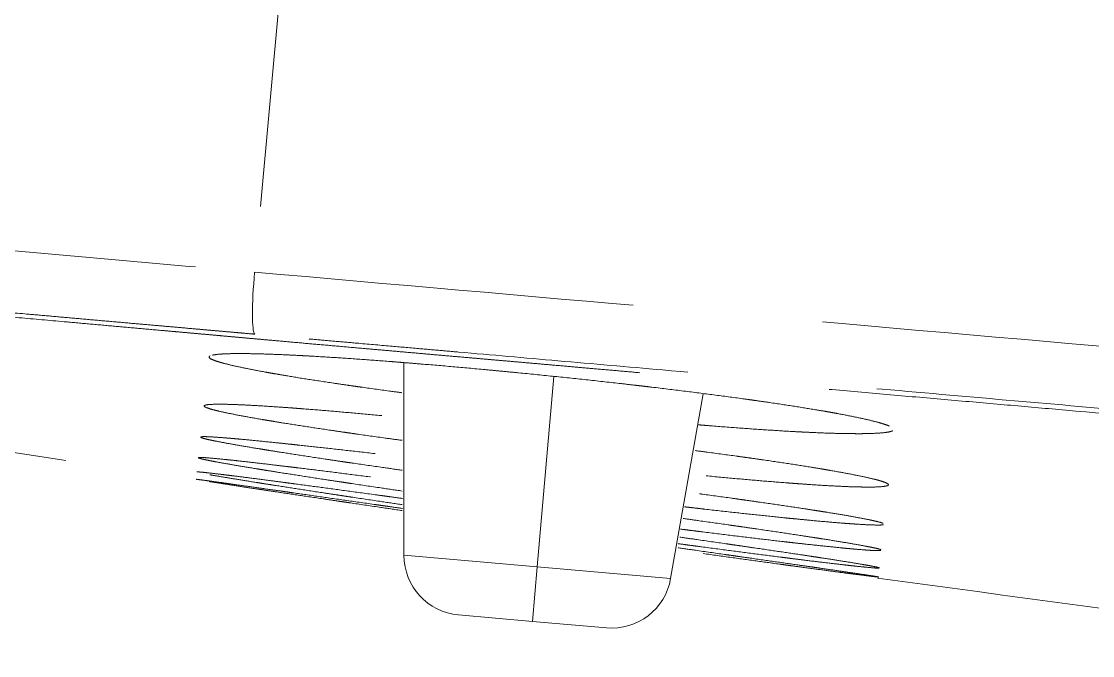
# Model space of a CAD drawing. Header units: millimetres. Extents: x 11618 to 13994, y -5897 to -2537.
# Drawn here: x 13058.48 to 13076.38, y -3840.25 to -3829.65 of the extents above; entities that cross this region are included whole.
import ezdxf

# ---------------------------------------------------------------- set-up
doc = ezdxf.new("R2010")
doc.units = ezdxf.units.MM
doc.linetypes.add('HIDDEN', pattern=[9.525, 6.35, -3.175])
doc.linetypes.add('HIDDEN2', pattern=[4.7625, 3.175, -1.5875])
doc.layers.add('HIDDEN', color=252, linetype='HIDDEN2', lineweight=13)

msp = doc.modelspace()

# ---------------------------------------------------------------- linework, layer by layer
at = {"layer": 'HIDDEN', "linetype": 'HIDDEN', "lineweight": 18, "extrusion": (-1, -2.22045e-16, 0)}
for p, q in [((13063.056, -3826.416), (13062.381, -3833.837)), ((13064.877, -3835.351), (13064.877, -3838.57)), ((13067.105, -3838.765), (13067.383, -3835.579)), ((13069.332, -3838.96), (13069.877, -3835.87)), ((13067.105, -3838.765), (13064.877, -3838.57)), ((13067.025, -3839.674), (13067.105, -3838.765)), ((13067.105, -3838.765), (13069.332, -3838.96)), ((13067.025, -3839.674), (13065.79, -3839.566)), ((13067.025, -3839.674), (13068.26, -3839.783))]:
    msp.add_line(p, q, dxfattribs=at)
at = {"layer": 'HIDDEN', "linetype": 'HIDDEN', "lineweight": 18}
for centre, start, end in [((13065.877, -3838.57), 180, 265), ((13068.348, -3838.786), 265, 350)]:
    msp.add_arc(centre, 1, start, end, dxfattribs=at)
msp.add_ellipse((13062.476, -3833.88), major_axis=(-0.088, -0.996), ratio=0.097981, start_param=4.677582, end_param=6.219671, dxfattribs=at)
for points, knots in [([(13172.546, -3832.579), (13172.468, -3832.571), (13172.312, -3832.555), (13172.078, -3832.531), (13171.846, -3832.507), (13171.615, -3832.484), (13171.385, -3832.461), (13171.156, -3832.438), (13170.929, -3832.415), (13170.703, -3832.392), (13170.478, -3832.37), (13170.254, -3832.348), (13170.032, -3832.326), (13169.81, -3832.304), (13169.59, -3832.282), (13169.371, -3832.261), (13169.131, -3832.237), (13168.871, -3832.212), (13168.592, -3832.185), (13168.316, -3832.158), (13168.044, -3832.132), (13167.776, -3832.107), (13167.511, -3832.082), (13167.25, -3832.057), (13166.992, -3832.033), (13166.739, -3832.01), (13166.488, -3831.987), (13166.242, -3831.964), (13165.999, -3831.942), (13165.767, -3831.921), (13165.542, -3831.901), (13165.319, -3831.881), (13165.087, -3831.86), (13164.844, -3831.839), (13164.592, -3831.817), (13164.33, -3831.794), (13164.082, -3831.772), (13163.85, -3831.752), (13163.637, -3831.733), (13163.425, -3831.715), (13163.213, -3831.696), (13163.001, -3831.678), (13162.79, -3831.659), (13162.578, -3831.641), (13162.408, -3831.626), (13162.278, -3831.615), (13162.186, -3831.607), (13162.088, -3831.599), (13161.985, -3831.59), (13161.877, -3831.58), (13161.763, -3831.57), (13161.645, -3831.56), (13161.521, -3831.549), (13161.392, -3831.538), (13161.258, -3831.526), (13161.118, -3831.514), (13160.974, -3831.501), (13160.824, -3831.488), (13160.579, -3831.466), (13160.243, -3831.436), (13159.817, -3831.399), (13159.394, -3831.362), (13158.646, -3831.295), (13157.577, -3831.2), (13156.195, -3831.077), (13154.836, -3830.955), (13153.499, -3830.835), (13152.311, -3830.728), (13151.268, -3830.635), (13150.37, -3830.554), (13149.491, -3830.474), (13148.631, -3830.397), (13147.79, -3830.321), (13146.969, -3830.247), (13146.166, -3830.175), (13145.141, -3830.082), (13143.909, -3829.971), (13142.484, -3829.842), (13141.122, -3829.72), (13139.824, -3829.602), (13138.555, -3829.488), (13137.313, -3829.376), (13136.095, -3829.266), (13134.932, -3829.161), (13133.825, -3829.061), (13132.772, -3828.966), (13131.786, -3828.877), (13130.861, -3828.793), (13129.992, -3828.715), (13129.158, -3828.639), (13128.213, -3828.554), (13127.167, -3828.46), (13126.031, -3828.358), (13125.094, -3828.273), (13124.338, -3828.206), (13123.748, -3828.153), (13123.174, -3828.101), (13122.616, -3828.052), (13122.07, -3828.003), (13121.423, -3827.945), (13120.677, -3827.879), (13119.824, -3827.804), (13118.975, -3827.729), (13118.124, -3827.654), (13117.273, -3827.58), (13116.519, -3827.515), (13115.858, -3827.457), (13115.29, -3827.408), (13114.549, -3827.344), (13113.619, -3827.264), (13112.483, -3827.167), (13111.495, -3827.083), (13110.665, -3827.012), (13110.008, -3826.956), (13109.327, -3826.898), (13108.62, -3826.838), (13107.597, -3826.752), (13106.217, -3826.635), (13104.833, -3826.517), (13103.735, -3826.424), (13102.96, -3826.359), (13102.155, -3826.291), (13101.318, -3826.22), (13100.451, -3826.146), (13099.553, -3826.07), (13098.623, -3825.992), (13097.581, -3825.903), (13096.416, -3825.805), (13095.117, -3825.695), (13093.754, -3825.579), (13092.328, -3825.458), (13090.938, -3825.34), (13089.585, -3825.226), (13088.276, -3825.115), (13086.914, -3824.999), (13085.5, -3824.879), (13084.344, -3824.781), (13083.46, -3824.706), (13082.864, -3824.655), (13082.262, -3824.604), (13081.655, -3824.552), (13081.042, -3824.5), (13080.423, -3824.447), (13079.799, -3824.394), (13079.17, -3824.34), (13078.536, -3824.285), (13077.896, -3824.23), (13077.194, -3824.17), (13076.426, -3824.103), (13075.587, -3824.03), (13074.73, -3823.956), (13074.037, -3823.895), (13073.515, -3823.849), (13073.172, -3823.819), (13072.833, -3823.79), (13072.498, -3823.76), (13072.225, -3823.736), (13072.014, -3823.717), (13071.865, -3823.704), (13071.722, -3823.692), (13071.583, -3823.679), (13071.449, -3823.668), (13071.32, -3823.656), (13071.197, -3823.646), (13071.078, -3823.635), (13070.965, -3823.625), (13070.856, -3823.616), (13070.753, -3823.607), (13070.655, -3823.598), (13070.562, -3823.59), (13070.441, -3823.58), (13070.292, -3823.567), (13070.11, -3823.552), (13069.926, -3823.536), (13069.74, -3823.521), (13069.551, -3823.505), (13069.359, -3823.49), (13069.166, -3823.474), (13068.97, -3823.458), (13068.797, -3823.444), (13068.648, -3823.433), (13068.524, -3823.423), (13068.403, -3823.413), (13068.283, -3823.404), (13068.164, -3823.395), (13068.047, -3823.385), (13067.932, -3823.376), (13067.819, -3823.367), (13067.707, -3823.359), (13067.597, -3823.35), (13067.488, -3823.342), (13067.382, -3823.333), (13067.277, -3823.325), (13067.173, -3823.317), (13066.979, -3823.302), (13066.693, -3823.28), (13066.315, -3823.251), (13065.937, -3823.222), (13065.559, -3823.193), (13065.181, -3823.165), (13064.804, -3823.137), (13064.426, -3823.109), (13064.048, -3823.081), (13063.797, -3823.062), (13063.671, -3823.053)], [0, 0, 0, 0, 0.002163, 0.004315, 0.006455, 0.008584, 0.010701, 0.012807, 0.014901, 0.016983, 0.019054, 0.021114, 0.023162, 0.025199, 0.027224, 0.029237, 0.031239, 0.033842, 0.036411, 0.038947, 0.041449, 0.043918, 0.046353, 0.048756, 0.051125, 0.053461, 0.055764, 0.058034, 0.060272, 0.062477, 0.064437, 0.066489, 0.068631, 0.070864, 0.073187, 0.0756, 0.078103, 0.080063, 0.082021, 0.083977, 0.085932, 0.087885, 0.089837, 0.091787, 0.093735, 0.09454, 0.095393, 0.096294, 0.097243, 0.09824, 0.099285, 0.100378, 0.101519, 0.102708, 0.103944, 0.105227, 0.106558, 0.107936, 0.109362, 0.113317, 0.117239, 0.121128, 0.124984, 0.137905, 0.15062, 0.163121, 0.175403, 0.187458, 0.195883, 0.204134, 0.212208, 0.220107, 0.227829, 0.235374, 0.242743, 0.249935, 0.263598, 0.27668, 0.289178, 0.301094, 0.31243, 0.324112, 0.335287, 0.345955, 0.356116, 0.365774, 0.374937, 0.383246, 0.391223, 0.398869, 0.406191, 0.417235, 0.427641, 0.437446, 0.443025, 0.448435, 0.453691, 0.458808, 0.463805, 0.468701, 0.476608, 0.484329, 0.492175, 0.499956, 0.507736, 0.515584, 0.520716, 0.525912, 0.531211, 0.541104, 0.551477, 0.562467, 0.568279, 0.574302, 0.580545, 0.587016, 0.593721, 0.608689, 0.624975, 0.631801, 0.638904, 0.646289, 0.653957, 0.66191, 0.67015, 0.678675, 0.687484, 0.698822, 0.71074, 0.723241, 0.736326, 0.749993, 0.761535, 0.773556, 0.786058, 0.79904, 0.812502, 0.817923, 0.823398, 0.828926, 0.834507, 0.840139, 0.845823, 0.851558, 0.857344, 0.863179, 0.869063, 0.874996, 0.882558, 0.890287, 0.898183, 0.906246, 0.909445, 0.912609, 0.915735, 0.918824, 0.921875, 0.923296, 0.92467, 0.925997, 0.927278, 0.928512, 0.929699, 0.930839, 0.931933, 0.932979, 0.933979, 0.934931, 0.935836, 0.936694, 0.937505, 0.939157, 0.94083, 0.942523, 0.944238, 0.945973, 0.94773, 0.949508, 0.951308, 0.953129, 0.954277, 0.955409, 0.956527, 0.957629, 0.958717, 0.959789, 0.960846, 0.961888, 0.962914, 0.963926, 0.964922, 0.965903, 0.966868, 0.967818, 0.968753, 0.972226, 0.975699, 0.979172, 0.982644, 0.986117, 0.989588, 0.99306, 0.99653, 1, 1, 1, 1]), ([(13117.805, -3831.156), (13113.235, -3830.757), (13108.665, -3830.363), (13099.528, -3829.572), (13094.961, -3829.176), (13085.833, -3828.386), (13081.272, -3827.99), (13074.436, -3827.398), (13072.159, -3827.2), (13068.744, -3826.905), (13067.606, -3826.806), (13065.331, -3826.609), (13064.194, -3826.51), (13063.056, -3826.416)], [0, 0, 0, 0, 0.25, 0.25, 0.5, 0.5, 0.75, 0.75, 0.875, 0.875, 0.9375, 0.9375, 1, 1, 1, 1]), ([(13026.602, -3830.723), (13026.692, -3830.729), (13026.965, -3830.75), (13027.655, -3830.806), (13028.63, -3830.888), (13029.474, -3830.96), (13030.417, -3831.041), (13030.938, -3831.085), (13032.076, -3831.183), (13033.311, -3831.29), (13034.738, -3831.414), (13035.877, -3831.512), (13036.269, -3831.546), (13036.873, -3831.599), (13037.18, -3831.626), (13037.545, -3831.657), (13037.729, -3831.674), (13037.822, -3831.682), (13037.868, -3831.686), (13037.892, -3831.688), (13037.903, -3831.689), (13037.909, -3831.689), (13037.912, -3831.689), (13037.914, -3831.69), (13037.914, -3831.69), (13037.915, -3831.69), (13037.915, -3831.69), (13038.853, -3831.771), (13039.822, -3831.856), (13041.806, -3832.029), (13042.821, -3832.118), (13044.877, -3832.297), (13045.918, -3832.389), (13047.49, -3832.526), (13048.016, -3832.572), (13049.068, -3832.665), (13049.595, -3832.711), (13051.175, -3832.85), (13052.228, -3832.942), (13054.321, -3833.126), (13055.36, -3833.217), (13057.416, -3833.399), (13058.432, -3833.488), (13060.432, -3833.665), (13061.417, -3833.752), (13062.381, -3833.837)], [0, 0, 0, 0, 0.0625, 0.125, 0.1875, 0.25, 0.25, 0.3125, 0.3125, 0.375, 0.4375, 0.4375, 0.46875, 0.46875, 0.484375, 0.492188, 0.496094, 0.498047, 0.499023, 0.499512, 0.499756, 0.499878, 0.499939, 0.499969, 0.499985, 0.499985, 0.5, 0.5, 0.5625, 0.5625, 0.625, 0.625, 0.6875, 0.6875, 0.71875, 0.71875, 0.75, 0.75, 0.8125, 0.8125, 0.875, 0.875, 0.9375, 0.9375, 1, 1, 1, 1]), ([(13062.382, -3834.874), (13062.353, -3834.871), (13062.287, -3834.866), (13062.177, -3834.856), (13062.042, -3834.844), (13061.885, -3834.83), (13061.703, -3834.814), (13061.498, -3834.796), (13061.269, -3834.776), (13061.017, -3834.753), (13060.742, -3834.729), (13060.423, -3834.701), (13060.068, -3834.67), (13059.686, -3834.636), (13059.304, -3834.602), (13058.923, -3834.568), (13058.449, -3834.527), (13057.873, -3834.476), (13057.185, -3834.415), (13056.468, -3834.352), (13055.263, -3834.246), (13053.589, -3834.099), (13051.486, -3833.914), (13049.657, -3833.753), (13048.056, -3833.613), (13046.632, -3833.488), (13045.134, -3833.357), (13043.457, -3833.211), (13041.715, -3833.059), (13040.011, -3832.91), (13038.234, -3832.755), (13036.254, -3832.583), (13034.614, -3832.441), (13033.48, -3832.342), (13032.888, -3832.291), (13032.405, -3832.249), (13031.985, -3832.213), (13031.59, -3832.179), (13031.211, -3832.147), (13030.74, -3832.106), (13030.191, -3832.059), (13029.593, -3832.008), (13029.046, -3831.962), (13028.701, -3831.933), (13028.51, -3831.918), (13028.447, -3831.912), (13028.385, -3831.907), (13028.326, -3831.902), (13028.269, -3831.898), (13028.213, -3831.893), (13028.159, -3831.889), (13028.108, -3831.884), (13028.058, -3831.88), (13028.009, -3831.876), (13027.963, -3831.873), (13027.918, -3831.869), (13027.875, -3831.865), (13027.834, -3831.862), (13027.794, -3831.859), (13027.756, -3831.856), (13027.72, -3831.853), (13027.686, -3831.85), (13027.653, -3831.848), (13027.621, -3831.845), (13027.591, -3831.843), (13027.563, -3831.841), (13027.536, -3831.839), (13027.511, -3831.837), (13027.487, -3831.835), (13027.465, -3831.833), (13027.444, -3831.832), (13027.431, -3831.831), (13027.425, -3831.831)], [0, 0, 0, 0, 0.001614, 0.00367, 0.006167, 0.009107, 0.012488, 0.016311, 0.020577, 0.025284, 0.030434, 0.036027, 0.043191, 0.05036, 0.057533, 0.06471, 0.071892, 0.084353, 0.097416, 0.11108, 0.125346, 0.166756, 0.208317, 0.250031, 0.277722, 0.307818, 0.340322, 0.375231, 0.420225, 0.461811, 0.499995, 0.557019, 0.625101, 0.649907, 0.670653, 0.68734, 0.703009, 0.71867, 0.734324, 0.749969, 0.779854, 0.810657, 0.84238, 0.875027, 0.879814, 0.884576, 0.889315, 0.89403, 0.898721, 0.903388, 0.908032, 0.912651, 0.917246, 0.921817, 0.926364, 0.930888, 0.935387, 0.939862, 0.944313, 0.948741, 0.953144, 0.957523, 0.961879, 0.96621, 0.970518, 0.974801, 0.979061, 0.983297, 0.987508, 0.991696, 0.99586, 1, 1, 1, 1]), ([(13028.637, -3832.033), (13028.64, -3832.034), (13028.646, -3832.034), (13028.654, -3832.034), (13028.664, -3832.035), (13028.673, -3832.035), (13028.683, -3832.036), (13028.692, -3832.036), (13028.703, -3832.037), (13028.713, -3832.037), (13028.724, -3832.038), (13028.735, -3832.039), (13028.746, -3832.039), (13028.757, -3832.04), (13028.769, -3832.041), (13028.781, -3832.041), (13028.793, -3832.042), (13028.806, -3832.043), (13028.819, -3832.044), (13028.832, -3832.045), (13028.845, -3832.045), (13028.859, -3832.046), (13028.873, -3832.047), (13028.887, -3832.048), (13028.901, -3832.049), (13028.916, -3832.05), (13028.931, -3832.051), (13028.946, -3832.052), (13028.961, -3832.053), (13028.977, -3832.054), (13028.993, -3832.055), (13029.009, -3832.056), (13029.026, -3832.058), (13029.042, -3832.059), (13029.059, -3832.06), (13029.076, -3832.061), (13029.094, -3832.062), (13029.112, -3832.064), (13029.13, -3832.065), (13029.148, -3832.066), (13029.166, -3832.068), (13029.185, -3832.069), (13029.204, -3832.07), (13029.223, -3832.072), (13029.243, -3832.073), (13029.263, -3832.075), (13029.283, -3832.076), (13029.303, -3832.078), (13029.323, -3832.079), (13029.344, -3832.081), (13029.365, -3832.082), (13029.386, -3832.084), (13029.408, -3832.085), (13029.43, -3832.087), (13029.452, -3832.089), (13029.474, -3832.09), (13029.497, -3832.092), (13029.519, -3832.094), (13029.542, -3832.095), (13029.566, -3832.097), (13029.589, -3832.099), (13029.613, -3832.101), (13029.637, -3832.103), (13029.661, -3832.105), (13029.686, -3832.106), (13029.71, -3832.108), (13029.735, -3832.11), (13029.76, -3832.112), (13029.786, -3832.114), (13029.812, -3832.116), (13029.838, -3832.118), (13029.864, -3832.12), (13029.89, -3832.122), (13029.917, -3832.124), (13029.944, -3832.127), (13029.971, -3832.129), (13029.998, -3832.131), (13030.026, -3832.133), (13030.054, -3832.135), (13030.082, -3832.137), (13030.11, -3832.14), (13030.139, -3832.142), (13030.168, -3832.144), (13030.197, -3832.147), (13030.226, -3832.149), (13030.256, -3832.151), (13030.286, -3832.154), (13030.316, -3832.156), (13030.346, -3832.158), (13030.377, -3832.161), (13030.407, -3832.163), (13030.438, -3832.166), (13030.47, -3832.168), (13030.501, -3832.171), (13030.533, -3832.173), (13030.565, -3832.176), (13030.597, -3832.179), (13030.629, -3832.181), (13030.662, -3832.184), (13030.695, -3832.187), (13030.728, -3832.189), (13030.761, -3832.192), (13030.795, -3832.195), (13030.829, -3832.197), (13030.863, -3832.2), (13030.897, -3832.203), (13030.931, -3832.206), (13030.966, -3832.209), (13031.001, -3832.211), (13031.036, -3832.214), (13031.072, -3832.217), (13031.107, -3832.22), (13031.143, -3832.223), (13031.18, -3832.226), (13031.216, -3832.229), (13031.252, -3832.232), (13031.289, -3832.235), (13031.326, -3832.238), (13031.364, -3832.241), (13031.401, -3832.244), (13031.439, -3832.247), (13031.477, -3832.251), (13031.515, -3832.254), (13031.553, -3832.257), (13031.592, -3832.26), (13031.631, -3832.263), (13031.67, -3832.267), (13031.709, -3832.27), (13031.749, -3832.273), (13031.789, -3832.276), (13031.829, -3832.28), (13031.869, -3832.283), (13031.909, -3832.286), (13032.105, -3832.303), (13032.477, -3832.334), (13033.061, -3832.383), (13033.706, -3832.437), (13034.415, -3832.498), (13035.085, -3832.555), (13035.684, -3832.606), (13036.18, -3832.648), (13036.668, -3832.69), (13037.338, -3832.748), (13038.217, -3832.824), (13039.333, -3832.92), (13040.495, -3833.021), (13041.709, -3833.126), (13042.986, -3833.237), (13044.328, -3833.354), (13045.688, -3833.473), (13047.082, -3833.595), (13048.49, -3833.719), (13050.461, -3833.892), (13052.969, -3834.113), (13055.321, -3834.321), (13056.897, -3834.461), (13057.705, -3834.533), (13058.484, -3834.602), (13059.133, -3834.66), (13059.657, -3834.707), (13060.063, -3834.743), (13060.464, -3834.779), (13060.776, -3834.807), (13061.003, -3834.827), (13061.149, -3834.84), (13061.3, -3834.854), (13061.456, -3834.868), (13061.617, -3834.882), (13061.783, -3834.897), (13061.954, -3834.913), (13062.129, -3834.928), (13062.31, -3834.945), (13062.432, -3834.956), (13062.494, -3834.961)], [0, 0, 0, 0, 0.001925, 0.00385, 0.005774, 0.007698, 0.009621, 0.011544, 0.013466, 0.015387, 0.017309, 0.019229, 0.021149, 0.023069, 0.024988, 0.026907, 0.028825, 0.030743, 0.03266, 0.034576, 0.036493, 0.038408, 0.040324, 0.042238, 0.044152, 0.046066, 0.047979, 0.049892, 0.051804, 0.053716, 0.055628, 0.057538, 0.059449, 0.061359, 0.063268, 0.065177, 0.067085, 0.068993, 0.070901, 0.072808, 0.074714, 0.07662, 0.078526, 0.080431, 0.082336, 0.08424, 0.086144, 0.088047, 0.08995, 0.091852, 0.093754, 0.095655, 0.097556, 0.099456, 0.101356, 0.103256, 0.105155, 0.107053, 0.108951, 0.110849, 0.112746, 0.114642, 0.116539, 0.118434, 0.12033, 0.122224, 0.124119, 0.126013, 0.127906, 0.129799, 0.131691, 0.133583, 0.135475, 0.137366, 0.139257, 0.141147, 0.143037, 0.144926, 0.146815, 0.148703, 0.150591, 0.152479, 0.154366, 0.156252, 0.158139, 0.160024, 0.16191, 0.163794, 0.165679, 0.167563, 0.169446, 0.171329, 0.173212, 0.175094, 0.176976, 0.178858, 0.180739, 0.182619, 0.184499, 0.186379, 0.188258, 0.190137, 0.192015, 0.193893, 0.195771, 0.197648, 0.199525, 0.201401, 0.203277, 0.205152, 0.207027, 0.208902, 0.210776, 0.21265, 0.214523, 0.216396, 0.218269, 0.220141, 0.222013, 0.223884, 0.225755, 0.227625, 0.229496, 0.231365, 0.233235, 0.235104, 0.236972, 0.23884, 0.240708, 0.242575, 0.244442, 0.246309, 0.248175, 0.250041, 0.273303, 0.297453, 0.322491, 0.34842, 0.375242, 0.391867, 0.407779, 0.422977, 0.437462, 0.468812, 0.500015, 0.530634, 0.561693, 0.593196, 0.625148, 0.657591, 0.687383, 0.719116, 0.750008, 0.813906, 0.875033, 0.891533, 0.907411, 0.922664, 0.937294, 0.945305, 0.953187, 0.960939, 0.968561, 0.97128, 0.974094, 0.977002, 0.980005, 0.983101, 0.986293, 0.989578, 0.992958, 0.996432, 1, 1, 1, 1]), ([(13062.381, -3833.837), (13064.656, -3834.039), (13066.932, -3834.236), (13071.487, -3834.636), (13073.765, -3834.835), (13080.602, -3835.435), (13085.164, -3835.835), (13098.863, -3837.035), (13108.006, -3837.838), (13117.15, -3838.638)], [0, 0, 0, 0, 0.125, 0.125, 0.25, 0.25, 0.5, 0.5, 1, 1, 1, 1]), ([(13117.061, -3839.667), (13117.044, -3839.665), (13117.01, -3839.662), (13116.96, -3839.658), (13116.91, -3839.653), (13116.86, -3839.649), (13116.81, -3839.645), (13116.76, -3839.64), (13116.709, -3839.636), (13116.657, -3839.631), (13116.604, -3839.627), (13116.549, -3839.622), (13116.493, -3839.617), (13116.435, -3839.612), (13116.371, -3839.606), (13116.301, -3839.6), (13116.223, -3839.593), (13116.142, -3839.586), (13116.057, -3839.579), (13115.968, -3839.571), (13115.875, -3839.563), (13115.778, -3839.554), (13115.677, -3839.545), (13115.571, -3839.536), (13115.462, -3839.527), (13115.298, -3839.512), (13115.068, -3839.492), (13114.763, -3839.465), (13114.421, -3839.435), (13114.042, -3839.402), (13113.695, -3839.372), (13113.389, -3839.345), (13113.13, -3839.322), (13112.853, -3839.298), (13112.559, -3839.272), (13112.248, -3839.245), (13111.862, -3839.211), (13111.389, -3839.17), (13110.819, -3839.12), (13110.089, -3839.056), (13109.17, -3838.975), (13108.029, -3838.875), (13106.875, -3838.774), (13105.721, -3838.673), (13104.58, -3838.573), (13103.123, -3838.445), (13101.287, -3838.284), (13099.005, -3838.084), (13096.876, -3837.898), (13094.957, -3837.729), (13093.307, -3837.585), (13091.537, -3837.43), (13088.997, -3837.207), (13085.53, -3836.903), (13080.974, -3836.504), (13077.019, -3836.157), (13073.824, -3835.877), (13071.549, -3835.678), (13069.412, -3835.491), (13067.479, -3835.321), (13066.247, -3835.213), (13065.47, -3835.145), (13065.09, -3835.112), (13064.618, -3835.07), (13064.153, -3835.03), (13063.734, -3834.993), (13063.404, -3834.964), (13063.105, -3834.938), (13062.836, -3834.914), (13062.599, -3834.893), (13062.451, -3834.88), (13062.382, -3834.874)], [0, 0, 0, 0, 0.00093, 0.001846, 0.002755, 0.003662, 0.004571, 0.005489, 0.006419, 0.007367, 0.008336, 0.00933, 0.010354, 0.01141, 0.012501, 0.01386, 0.015278, 0.016761, 0.018312, 0.019934, 0.02163, 0.023401, 0.025249, 0.027174, 0.029176, 0.031253, 0.03616, 0.041729, 0.047976, 0.054905, 0.062506, 0.066938, 0.071679, 0.076731, 0.082096, 0.087772, 0.093759, 0.103254, 0.113671, 0.125011, 0.143197, 0.164032, 0.187516, 0.206429, 0.227264, 0.25002, 0.286248, 0.327918, 0.375029, 0.402973, 0.433122, 0.465478, 0.500039, 0.572373, 0.6557, 0.750021, 0.78956, 0.83122, 0.875001, 0.907035, 0.937497, 0.942783, 0.949752, 0.958407, 0.968747, 0.975374, 0.981433, 0.986926, 0.991851, 0.996209, 1, 1, 1, 1]), ([(13062.494, -3834.961), (13062.588, -3834.97), (13062.784, -3834.987), (13063.094, -3835.015), (13063.434, -3835.045), (13063.804, -3835.078), (13064.155, -3835.109), (13064.478, -3835.137), (13064.761, -3835.162), (13065.045, -3835.187), (13065.328, -3835.212), (13065.611, -3835.237), (13065.877, -3835.26), (13066.131, -3835.282), (13066.377, -3835.304), (13066.64, -3835.327), (13066.918, -3835.351), (13067.212, -3835.377), (13067.521, -3835.404), (13067.846, -3835.433), (13068.187, -3835.463), (13068.543, -3835.494), (13068.914, -3835.527), (13069.512, -3835.579), (13070.324, -3835.651), (13071.339, -3835.74), (13072.332, -3835.827), (13073.305, -3835.913), (13074.257, -3835.996), (13075.188, -3836.078), (13076.681, -3836.209), (13078.696, -3836.386), (13081.189, -3836.605), (13083.536, -3836.811), (13085.735, -3837.005), (13087.787, -3837.185), (13089.733, -3837.356), (13091.583, -3837.519), (13093.348, -3837.674), (13094.996, -3837.818), (13096.433, -3837.945), (13097.681, -3838.054), (13098.762, -3838.149), (13099.79, -3838.24), (13100.765, -3838.325), (13101.688, -3838.406), (13102.558, -3838.483), (13103.533, -3838.569), (13104.598, -3838.662), (13105.736, -3838.762), (13106.721, -3838.849), (13107.571, -3838.923), (13108.302, -3838.988), (13108.985, -3839.048), (13109.62, -3839.103), (13110.329, -3839.166), (13111.094, -3839.233), (13111.871, -3839.301), (13112.537, -3839.36), (13113.106, -3839.41), (13113.711, -3839.463), (13114.338, -3839.518), (13114.915, -3839.569), (13115.362, -3839.608), (13115.703, -3839.638), (13115.969, -3839.661), (13116.164, -3839.678), (13116.297, -3839.69), (13116.426, -3839.701), (13116.553, -3839.712), (13116.678, -3839.723), (13116.803, -3839.734), (13116.929, -3839.745), (13117.012, -3839.752), (13117.055, -3839.756)], [0, 0, 0, 0, 0.005151, 0.010852, 0.017103, 0.023903, 0.031252, 0.036466, 0.041678, 0.046888, 0.052095, 0.0573, 0.062502, 0.066749, 0.071284, 0.076106, 0.081216, 0.086613, 0.092297, 0.098266, 0.104522, 0.111063, 0.117889, 0.125, 0.144009, 0.162634, 0.180874, 0.198731, 0.216202, 0.23329, 0.249993, 0.298424, 0.344152, 0.387173, 0.427485, 0.465089, 0.499991, 0.53446, 0.566783, 0.596959, 0.624989, 0.645739, 0.665527, 0.68435, 0.702208, 0.719099, 0.735026, 0.749991, 0.772645, 0.793478, 0.812492, 0.826748, 0.840128, 0.852628, 0.864248, 0.874994, 0.891527, 0.906245, 0.91767, 0.928083, 0.937496, 0.950865, 0.962498, 0.969176, 0.9754, 0.981249, 0.983738, 0.986155, 0.988515, 0.990832, 0.993122, 0.995402, 0.997689, 1, 1, 1, 1]), ([(13061.676, -3835.224), (13061.692, -3835.221), (13061.711, -3835.218), (13061.77, -3835.21), (13061.816, -3835.206), (13061.926, -3835.201), (13061.989, -3835.199), (13062.08, -3835.199), (13062.099, -3835.198), (13062.137, -3835.198), (13062.196, -3835.198), (13062.259, -3835.199), (13062.391, -3835.201), (13062.487, -3835.204), (13062.694, -3835.21), (13062.804, -3835.215), (13062.982, -3835.223), (13063.044, -3835.226), (13063.139, -3835.231), (13063.171, -3835.233), (13063.236, -3835.236), (13063.401, -3835.245), (13063.575, -3835.256), (13063.864, -3835.274), (13064.164, -3835.295), (13064.487, -3835.319), (13064.695, -3835.335), (13064.737, -3835.338), (13064.821, -3835.345), (13064.948, -3835.355), (13065.077, -3835.366), (13065.336, -3835.387), (13065.512, -3835.402), (13065.869, -3835.433), (13066.05, -3835.45), (13066.326, -3835.475), (13066.419, -3835.484), (13066.606, -3835.502), (13066.699, -3835.511), (13066.981, -3835.538), (13067.169, -3835.557), (13067.358, -3835.577)], [0, 0, 0, 0, 0.040504, 0.040504, 0.10904, 0.10904, 0.177575, 0.177575, 0.194709, 0.194709, 0.211843, 0.246111, 0.246111, 0.314646, 0.314646, 0.383181, 0.383181, 0.417449, 0.417449, 0.434583, 0.434583, 0.451717, 0.520252, 0.520252, 0.588788, 0.657323, 0.657323, 0.674457, 0.674457, 0.691591, 0.725858, 0.725858, 0.794394, 0.794394, 0.862929, 0.862929, 0.897197, 0.897197, 0.931465, 0.931465, 1, 1, 1, 1]), ([(13064.843, -3835.852), (13064.772, -3835.843), (13064.702, -3835.834), (13064.469, -3835.802), (13064.308, -3835.78), (13064.113, -3835.752), (13064.074, -3835.747), (13063.997, -3835.736), (13063.959, -3835.73), (13063.845, -3835.714), (13063.771, -3835.703), (13063.554, -3835.671), (13063.416, -3835.65), (13063.154, -3835.609), (13063.029, -3835.589), (13062.853, -3835.559), (13062.796, -3835.549), (13062.713, -3835.535), (13062.685, -3835.53), (13062.631, -3835.52), (13062.605, -3835.516), (13062.475, -3835.492), (13062.38, -3835.474), (13062.206, -3835.439), (13062.126, -3835.423), (13061.984, -3835.391), (13061.921, -3835.376), (13061.853, -3835.358), (13061.84, -3835.354), (13061.815, -3835.347), (13061.803, -3835.344), (13061.768, -3835.333), (13061.748, -3835.327), (13061.693, -3835.308), (13061.665, -3835.296), (13061.628, -3835.275), (13061.619, -3835.265), (13061.619, -3835.251), (13061.621, -3835.247), (13061.629, -3835.241), (13061.632, -3835.239), (13061.636, -3835.237), (13061.636, -3835.237), (13061.637, -3835.237)], [0, 0, 0, 0, 0.034548, 0.034548, 0.116512, 0.116512, 0.137002, 0.137002, 0.157493, 0.157493, 0.198475, 0.198475, 0.280439, 0.280439, 0.362403, 0.362403, 0.403385, 0.403385, 0.423876, 0.423876, 0.444367, 0.444367, 0.52633, 0.52633, 0.608294, 0.608294, 0.690258, 0.690258, 0.710749, 0.710749, 0.73124, 0.73124, 0.772222, 0.772222, 0.854186, 0.854186, 0.936149, 0.936149, 0.977131, 0.977131, 0.997622, 0.997622, 1, 1, 1, 1]), ([(13067.358, -3835.577), (13067.547, -3835.596), (13067.735, -3835.616), (13068.107, -3835.656), (13068.292, -3835.676), (13068.567, -3835.707), (13068.658, -3835.718), (13068.794, -3835.734), (13068.84, -3835.739), (13068.93, -3835.749), (13068.976, -3835.755), (13069.201, -3835.781), (13069.377, -3835.803), (13069.722, -3835.846), (13069.89, -3835.867), (13070.218, -3835.91), (13070.379, -3835.931), (13070.574, -3835.958), (13070.613, -3835.964), (13070.69, -3835.974), (13070.728, -3835.98), (13070.841, -3835.996), (13070.915, -3836.006), (13071.132, -3836.038), (13071.27, -3836.059), (13071.531, -3836.1), (13071.656, -3836.12), (13071.832, -3836.15), (13071.889, -3836.159), (13071.972, -3836.174), (13071.999, -3836.179), (13072.053, -3836.188), (13072.079, -3836.193), (13072.209, -3836.217), (13072.304, -3836.235), (13072.478, -3836.271), (13072.557, -3836.288), (13072.699, -3836.321), (13072.762, -3836.337), (13072.83, -3836.356), (13072.843, -3836.36), (13072.868, -3836.368), (13072.904, -3836.379), (13072.935, -3836.389), (13072.965, -3836.4), (13072.976, -3836.405), (13072.986, -3836.409)], [0, 0, 0, 0, 0.069776, 0.069776, 0.139553, 0.139553, 0.174441, 0.174441, 0.191885, 0.191885, 0.209329, 0.209329, 0.279105, 0.279105, 0.348882, 0.348882, 0.418658, 0.418658, 0.436102, 0.436102, 0.453546, 0.453546, 0.488434, 0.488434, 0.558211, 0.558211, 0.627987, 0.627987, 0.662875, 0.662875, 0.680319, 0.680319, 0.697763, 0.697763, 0.76754, 0.76754, 0.837316, 0.837316, 0.907093, 0.907093, 0.924537, 0.924537, 0.941981, 0.976869, 0.976869, 1, 1, 1, 1]), ([(13052.953, -3836.008), (13054.04, -3836.181), (13056.869, -3836.627), (13059.699, -3837.06), (13061.442, -3837.321)], [0, 0, 0, 0, 0.384475, 1, 1, 1, 1]), ([(13064.845, -3836.648), (13064.75, -3836.636), (13064.656, -3836.623), (13064.399, -3836.587), (13064.238, -3836.565), (13064.043, -3836.537), (13064.004, -3836.531), (13063.927, -3836.52), (13063.889, -3836.515), (13063.775, -3836.498), (13063.701, -3836.487), (13063.483, -3836.455), (13063.345, -3836.434), (13063.082, -3836.394), (13062.958, -3836.374), (13062.781, -3836.346), (13062.723, -3836.336), (13062.64, -3836.322), (13062.613, -3836.318), (13062.559, -3836.309), (13062.532, -3836.304), (13062.402, -3836.282), (13062.306, -3836.265), (13062.131, -3836.233), (13062.051, -3836.217), (13061.908, -3836.188), (13061.845, -3836.175), (13061.776, -3836.159), (13061.763, -3836.156), (13061.737, -3836.149), (13061.725, -3836.146), (13061.691, -3836.138), (13061.67, -3836.132), (13061.614, -3836.116), (13061.586, -3836.106), (13061.548, -3836.089), (13061.538, -3836.081), (13061.537, -3836.071), (13061.54, -3836.068), (13061.547, -3836.064), (13061.549, -3836.063), (13061.556, -3836.06), (13061.561, -3836.059), (13061.584, -3836.053), (13061.612, -3836.05), (13061.685, -3836.046), (13061.731, -3836.045), (13061.84, -3836.045), (13061.903, -3836.046), (13061.992, -3836.048), (13062.011, -3836.049), (13062.049, -3836.05), (13062.108, -3836.053), (13062.171, -3836.055), (13062.302, -3836.062), (13062.397, -3836.067), (13062.603, -3836.079), (13062.713, -3836.087), (13062.891, -3836.099), (13062.952, -3836.103), (13063.046, -3836.11), (13063.079, -3836.113), (13063.143, -3836.118), (13063.307, -3836.13), (13063.481, -3836.144), (13063.769, -3836.169), (13064.069, -3836.195), (13064.39, -3836.224), (13064.569, -3836.241), (13064.581, -3836.242), (13064.593, -3836.243)], [0, 0, 0, 0, 0.024852, 0.024852, 0.069033, 0.069033, 0.080079, 0.080079, 0.091124, 0.091124, 0.113215, 0.113215, 0.157396, 0.157396, 0.201577, 0.201577, 0.223668, 0.223668, 0.234713, 0.234713, 0.245759, 0.245759, 0.28994, 0.28994, 0.334121, 0.334121, 0.378303, 0.378303, 0.389348, 0.389348, 0.400393, 0.400393, 0.422484, 0.422484, 0.466665, 0.466665, 0.510847, 0.510847, 0.532937, 0.532937, 0.543983, 0.543983, 0.555028, 0.555028, 0.599209, 0.599209, 0.64339, 0.64339, 0.687572, 0.687572, 0.698617, 0.698617, 0.709662, 0.731753, 0.731753, 0.775934, 0.775934, 0.820116, 0.820116, 0.842206, 0.842206, 0.853252, 0.853252, 0.864297, 0.908478, 0.908478, 0.95266, 0.996841, 0.996841, 1, 1, 1, 1]), ([(13073.045, -3836.487), (13073.045, -3836.487), (13073.045, -3836.487), (13073.041, -3836.489), (13073.037, -3836.491), (13073.012, -3836.501), (13072.984, -3836.508), (13072.909, -3836.519), (13072.863, -3836.524), (13072.753, -3836.531), (13072.69, -3836.534), (13072.599, -3836.536), (13072.58, -3836.536), (13072.542, -3836.537), (13072.483, -3836.537), (13072.42, -3836.537), (13072.288, -3836.536), (13072.193, -3836.534), (13071.986, -3836.529), (13071.876, -3836.525), (13071.698, -3836.517), (13071.637, -3836.514), (13071.542, -3836.51), (13071.51, -3836.508), (13071.445, -3836.505), (13071.412, -3836.503), (13071.246, -3836.494), (13071.108, -3836.485), (13070.819, -3836.467), (13070.669, -3836.456), (13070.358, -3836.434), (13070.197, -3836.421), (13069.989, -3836.405), (13069.947, -3836.401), (13069.87, -3836.395), (13069.835, -3836.392), (13069.8, -3836.389)], [0, 0, 0, 0, 0.001306, 0.001306, 0.024625, 0.024625, 0.1179, 0.1179, 0.211175, 0.211175, 0.30445, 0.30445, 0.327768, 0.327768, 0.351087, 0.397724, 0.397724, 0.490999, 0.490999, 0.584274, 0.584274, 0.630911, 0.630911, 0.65423, 0.65423, 0.677549, 0.677549, 0.770824, 0.770824, 0.864099, 0.864099, 0.957373, 0.957373, 0.980692, 0.980692, 1, 1, 1, 1]), ([(13064.846, -3837.148), (13064.736, -3837.132), (13064.627, -3837.117), (13064.356, -3837.078), (13064.195, -3837.055), (13064, -3837.026), (13063.961, -3837.021), (13063.883, -3837.009), (13063.845, -3837.004), (13063.731, -3836.987), (13063.657, -3836.976), (13063.439, -3836.943), (13063.3, -3836.922), (13063.037, -3836.882), (13062.912, -3836.862), (13062.734, -3836.834), (13062.677, -3836.825), (13062.593, -3836.812), (13062.566, -3836.807), (13062.511, -3836.798), (13062.485, -3836.794), (13062.354, -3836.773), (13062.257, -3836.757), (13062.081, -3836.726), (13062.001, -3836.712), (13061.857, -3836.686), (13061.793, -3836.674), (13061.723, -3836.66), (13061.71, -3836.658), (13061.684, -3836.652), (13061.672, -3836.65), (13061.636, -3836.642), (13061.615, -3836.638), (13061.558, -3836.625), (13061.53, -3836.617), (13061.49, -3836.605), (13061.48, -3836.6), (13061.478, -3836.594), (13061.48, -3836.592), (13061.487, -3836.59), (13061.489, -3836.59), (13061.496, -3836.589), (13061.5, -3836.588), (13061.523, -3836.586), (13061.55, -3836.586), (13061.622, -3836.589), (13061.667, -3836.591), (13061.774, -3836.598), (13061.837, -3836.603), (13061.926, -3836.61), (13061.944, -3836.611), (13061.982, -3836.615), (13062.04, -3836.62), (13062.103, -3836.625), (13062.233, -3836.637), (13062.328, -3836.646), (13062.532, -3836.667), (13062.642, -3836.678), (13062.819, -3836.696), (13062.88, -3836.703), (13062.974, -3836.713), (13063.006, -3836.716), (13063.071, -3836.723), (13063.103, -3836.727), (13063.269, -3836.744), (13063.407, -3836.76), (13063.694, -3836.791), (13063.843, -3836.808), (13064.153, -3836.843), (13064.313, -3836.861), (13064.521, -3836.885), (13064.562, -3836.89), (13064.646, -3836.9), (13064.73, -3836.909), (13064.814, -3836.919), (13064.856, -3836.924)], [0, 0, 0, 0, 0.027762, 0.027762, 0.070505, 0.070505, 0.081191, 0.081191, 0.091877, 0.091877, 0.113248, 0.113248, 0.155992, 0.155992, 0.198735, 0.198735, 0.220106, 0.220106, 0.230792, 0.230792, 0.241478, 0.241478, 0.284221, 0.284221, 0.326965, 0.326965, 0.369708, 0.369708, 0.380394, 0.380394, 0.39108, 0.39108, 0.412451, 0.412451, 0.455194, 0.455194, 0.497938, 0.497938, 0.519309, 0.519309, 0.529995, 0.529995, 0.540681, 0.540681, 0.583424, 0.583424, 0.626167, 0.626167, 0.668911, 0.668911, 0.679597, 0.679597, 0.690282, 0.711654, 0.711654, 0.754397, 0.754397, 0.797141, 0.797141, 0.818512, 0.818512, 0.829198, 0.829198, 0.839884, 0.839884, 0.882627, 0.882627, 0.92537, 0.92537, 0.968114, 0.968114, 0.978799, 0.978799, 0.989485, 1, 1, 1, 1]), ([(13064.847, -3837.496), (13064.726, -3837.478), (13064.608, -3837.461), (13064.327, -3837.419), (13064.166, -3837.395), (13063.97, -3837.366), (13063.931, -3837.36), (13063.854, -3837.348), (13063.815, -3837.343), (13063.701, -3837.325), (13063.627, -3837.314), (13063.409, -3837.281), (13063.27, -3837.259), (13063.007, -3837.218), (13062.881, -3837.199), (13062.703, -3837.171), (13062.646, -3837.161), (13062.562, -3837.148), (13062.534, -3837.143), (13062.48, -3837.135), (13062.453, -3837.13), (13062.322, -3837.109), (13062.225, -3837.093), (13062.048, -3837.063), (13061.968, -3837.049), (13061.823, -3837.024), (13061.759, -3837.012), (13061.689, -3836.999), (13061.675, -3836.996), (13061.649, -3836.991), (13061.637, -3836.989), (13061.601, -3836.982), (13061.58, -3836.977), (13061.523, -3836.965), (13061.493, -3836.958), (13061.453, -3836.947), (13061.442, -3836.943), (13061.44, -3836.938), (13061.442, -3836.937), (13061.448, -3836.936), (13061.451, -3836.935), (13061.457, -3836.935), (13061.461, -3836.935), (13061.483, -3836.934), (13061.51, -3836.935), (13061.582, -3836.94), (13061.626, -3836.943), (13061.733, -3836.953), (13061.795, -3836.959), (13061.883, -3836.968), (13061.902, -3836.97), (13061.939, -3836.973), (13061.997, -3836.98), (13062.059, -3836.986), (13062.189, -3837.001), (13062.283, -3837.011), (13062.487, -3837.035), (13062.597, -3837.047), (13062.772, -3837.068), (13062.833, -3837.076), (13062.927, -3837.087), (13062.959, -3837.091), (13063.023, -3837.098), (13063.056, -3837.102), (13063.221, -3837.122), (13063.359, -3837.139), (13063.645, -3837.175), (13063.943, -3837.212), (13064.263, -3837.253), (13064.47, -3837.279), (13064.512, -3837.284), (13064.596, -3837.295), (13064.695, -3837.308), (13064.796, -3837.321), (13064.855, -3837.328)], [0, 0, 0, 0, 0.030103, 0.030103, 0.072561, 0.072561, 0.083176, 0.083176, 0.093791, 0.093791, 0.11502, 0.11502, 0.157478, 0.157478, 0.199936, 0.199936, 0.221166, 0.221166, 0.23178, 0.23178, 0.242395, 0.242395, 0.284853, 0.284853, 0.327311, 0.327311, 0.36977, 0.36977, 0.380384, 0.380384, 0.390999, 0.390999, 0.412228, 0.412228, 0.454686, 0.454686, 0.497145, 0.497145, 0.518374, 0.518374, 0.528988, 0.528988, 0.539603, 0.539603, 0.582061, 0.582061, 0.62452, 0.62452, 0.666978, 0.666978, 0.677593, 0.677593, 0.688207, 0.709436, 0.709436, 0.751895, 0.751895, 0.794353, 0.794353, 0.815582, 0.815582, 0.826197, 0.826197, 0.836811, 0.836811, 0.87927, 0.87927, 0.921728, 0.964186, 0.964186, 0.974801, 0.974801, 0.985416, 1, 1, 1, 1]), ([(13069.744, -3836.82), (13069.814, -3836.829), (13069.883, -3836.838), (13070.116, -3836.869), (13070.276, -3836.891), (13070.472, -3836.918), (13070.511, -3836.923), (13070.588, -3836.934), (13070.626, -3836.939), (13070.74, -3836.955), (13070.814, -3836.966), (13071.031, -3836.997), (13071.307, -3837.038), (13071.556, -3837.077), (13071.732, -3837.106), (13071.79, -3837.115), (13071.873, -3837.129), (13071.9, -3837.134), (13071.954, -3837.143), (13071.981, -3837.148), (13072.111, -3837.17), (13072.206, -3837.187), (13072.381, -3837.221), (13072.461, -3837.236), (13072.604, -3837.266), (13072.667, -3837.281), (13072.736, -3837.298), (13072.749, -3837.301), (13072.774, -3837.307), (13072.81, -3837.317), (13072.842, -3837.326), (13072.897, -3837.344), (13072.925, -3837.354), (13072.963, -3837.374), (13072.972, -3837.382), (13072.972, -3837.394), (13072.97, -3837.397), (13072.963, -3837.402), (13072.96, -3837.404), (13072.953, -3837.407), (13072.948, -3837.408), (13072.925, -3837.415), (13072.897, -3837.419), (13072.823, -3837.426), (13072.777, -3837.428), (13072.668, -3837.43), (13072.605, -3837.43), (13072.515, -3837.428), (13072.497, -3837.428), (13072.459, -3837.427), (13072.4, -3837.426), (13072.337, -3837.424), (13072.206, -3837.418), (13072.111, -3837.414), (13071.906, -3837.403), (13071.796, -3837.396), (13071.618, -3837.384), (13071.557, -3837.38), (13071.463, -3837.373), (13071.431, -3837.371), (13071.366, -3837.366), (13071.203, -3837.354), (13071.03, -3837.34), (13070.742, -3837.316), (13070.592, -3837.303), (13070.282, -3837.275), (13070.122, -3837.26), (13069.914, -3837.24), (13069.872, -3837.236), (13069.788, -3837.228), (13069.731, -3837.222), (13069.673, -3837.217), (13069.658, -3837.215)], [0, 0, 0, 0, 0.018147, 0.018147, 0.061613, 0.061613, 0.07248, 0.07248, 0.083346, 0.083346, 0.105079, 0.105079, 0.148545, 0.192011, 0.192011, 0.213744, 0.213744, 0.22461, 0.22461, 0.235477, 0.235477, 0.278943, 0.278943, 0.322409, 0.322409, 0.365875, 0.365875, 0.376741, 0.376741, 0.387608, 0.409341, 0.409341, 0.452807, 0.452807, 0.496273, 0.496273, 0.518006, 0.518006, 0.528872, 0.528872, 0.539739, 0.539739, 0.583205, 0.583205, 0.626671, 0.626671, 0.670137, 0.670137, 0.681003, 0.681003, 0.69187, 0.713603, 0.713603, 0.757069, 0.757069, 0.800535, 0.800535, 0.822268, 0.822268, 0.833134, 0.833134, 0.844001, 0.887467, 0.887467, 0.930933, 0.930933, 0.974399, 0.974399, 0.985265, 0.985265, 0.996132, 1, 1, 1, 1]), ([(13061.402, -3837.3), (13061.402, -3837.3), (13061.404, -3837.3), (13061.408, -3837.3), (13061.411, -3837.3), (13061.417, -3837.301), (13061.421, -3837.301), (13061.442, -3837.304), (13061.468, -3837.307), (13061.539, -3837.316), (13061.583, -3837.322), (13061.688, -3837.336), (13061.75, -3837.345), (13061.838, -3837.357), (13061.856, -3837.36), (13061.893, -3837.365), (13061.951, -3837.373), (13062.013, -3837.382), (13062.142, -3837.4), (13062.236, -3837.413), (13062.438, -3837.442), (13062.547, -3837.458), (13062.723, -3837.482), (13062.783, -3837.491), (13062.877, -3837.504), (13062.908, -3837.509), (13062.972, -3837.518), (13063.005, -3837.523), (13063.169, -3837.546), (13063.306, -3837.566), (13063.592, -3837.607), (13063.889, -3837.649), (13064.208, -3837.695), (13064.415, -3837.725), (13064.456, -3837.73), (13064.54, -3837.742), (13064.657, -3837.759), (13064.776, -3837.776), (13064.853, -3837.787)], [0, 0, 0, 0, 0.026356, 0.026356, 0.047614, 0.047614, 0.068873, 0.068873, 0.153907, 0.153907, 0.238942, 0.238942, 0.323976, 0.323976, 0.345235, 0.345235, 0.366493, 0.409011, 0.409011, 0.494045, 0.494045, 0.57908, 0.57908, 0.621597, 0.621597, 0.642855, 0.642855, 0.664114, 0.664114, 0.749148, 0.749148, 0.834183, 0.919217, 0.919217, 0.940476, 0.940476, 0.961734, 1, 1, 1, 1]), ([(13061.417, -3837.177), (13061.418, -3837.176), (13061.419, -3837.176), (13061.422, -3837.176), (13061.424, -3837.176), (13061.431, -3837.176), (13061.434, -3837.176), (13061.456, -3837.177), (13061.483, -3837.179), (13061.554, -3837.186), (13061.598, -3837.191), (13061.704, -3837.203), (13061.765, -3837.21), (13061.854, -3837.221), (13061.872, -3837.223), (13061.909, -3837.228), (13061.967, -3837.235), (13062.029, -3837.242), (13062.158, -3837.259), (13062.252, -3837.271), (13062.456, -3837.297), (13062.565, -3837.311), (13062.74, -3837.334), (13062.801, -3837.342), (13062.895, -3837.355), (13062.926, -3837.359), (13062.991, -3837.368), (13063.023, -3837.372), (13063.188, -3837.394), (13063.325, -3837.412), (13063.611, -3837.451), (13063.909, -3837.491), (13064.228, -3837.535), (13064.435, -3837.563), (13064.476, -3837.568), (13064.56, -3837.58), (13064.671, -3837.595), (13064.783, -3837.61), (13064.854, -3837.62)], [0, 0, 0, 0, 0.012843, 0.012843, 0.03447, 0.03447, 0.056096, 0.056096, 0.142602, 0.142602, 0.229107, 0.229107, 0.315612, 0.315612, 0.337239, 0.337239, 0.358865, 0.402118, 0.402118, 0.488623, 0.488623, 0.575129, 0.575129, 0.618381, 0.618381, 0.640008, 0.640008, 0.661634, 0.661634, 0.748139, 0.748139, 0.834645, 0.92115, 0.92115, 0.942777, 0.942777, 0.964403, 1, 1, 1, 1]), ([(13064.848, -3837.822), (13064.718, -3837.803), (13064.59, -3837.784), (13064.3, -3837.741), (13064.139, -3837.717), (13063.943, -3837.688), (13063.904, -3837.683), (13063.827, -3837.671), (13063.788, -3837.666), (13063.674, -3837.649), (13063.6, -3837.637), (13063.381, -3837.605), (13063.242, -3837.584), (13062.978, -3837.545), (13062.852, -3837.526), (13062.674, -3837.499), (13062.616, -3837.49), (13062.532, -3837.477), (13062.504, -3837.473), (13062.45, -3837.465), (13062.423, -3837.461), (13062.291, -3837.441), (13062.194, -3837.426), (13062.016, -3837.399), (13061.935, -3837.386), (13061.79, -3837.364), (13061.725, -3837.353), (13061.654, -3837.342), (13061.641, -3837.34), (13061.625, -3837.338), (13061.623, -3837.337), (13061.62, -3837.337)], [0, 0, 0, 0, 0.08412, 0.08412, 0.194514, 0.194514, 0.222112, 0.222112, 0.24971, 0.24971, 0.304907, 0.304907, 0.415301, 0.415301, 0.525694, 0.525694, 0.580891, 0.580891, 0.60849, 0.60849, 0.636088, 0.636088, 0.746482, 0.746482, 0.856875, 0.856875, 0.967269, 0.967269, 0.994867, 0.994867, 1, 1, 1, 1]), ([(13064.848, -3837.723), (13064.72, -3837.705), (13064.595, -3837.686), (13064.308, -3837.643), (13064.147, -3837.619), (13063.951, -3837.59), (13063.912, -3837.584), (13063.835, -3837.572), (13063.796, -3837.566), (13063.682, -3837.549), (13063.608, -3837.538), (13063.39, -3837.505), (13063.251, -3837.483), (13062.986, -3837.443), (13062.861, -3837.423), (13062.683, -3837.395), (13062.625, -3837.386), (13062.541, -3837.373), (13062.513, -3837.369), (13062.459, -3837.36), (13062.432, -3837.356), (13062.301, -3837.335), (13062.204, -3837.319), (13062.026, -3837.291), (13061.946, -3837.277), (13061.801, -3837.253), (13061.736, -3837.242), (13061.665, -3837.229), (13061.652, -3837.227), (13061.636, -3837.224), (13061.634, -3837.224), (13061.632, -3837.224)], [0, 0, 0, 0, 0.082619, 0.082619, 0.19322, 0.19322, 0.220871, 0.220871, 0.248521, 0.248521, 0.303821, 0.303821, 0.414423, 0.414423, 0.525024, 0.525024, 0.580324, 0.580324, 0.607975, 0.607975, 0.635625, 0.635625, 0.746226, 0.746226, 0.856827, 0.856827, 0.967428, 0.967428, 0.995079, 0.995079, 1, 1, 1, 1]), ([(13069.814, -3837.542), (13069.832, -3837.544), (13069.85, -3837.546), (13070.032, -3837.571), (13070.193, -3837.593), (13070.388, -3837.62), (13070.427, -3837.626), (13070.504, -3837.637), (13070.543, -3837.642), (13070.657, -3837.658), (13070.731, -3837.669), (13070.948, -3837.7), (13071.087, -3837.72), (13071.35, -3837.759), (13071.475, -3837.777), (13071.652, -3837.805), (13071.71, -3837.814), (13071.794, -3837.827), (13071.821, -3837.831), (13071.875, -3837.84), (13071.902, -3837.844), (13072.033, -3837.865), (13072.129, -3837.881), (13072.305, -3837.911), (13072.385, -3837.925), (13072.529, -3837.952), (13072.593, -3837.964), (13072.662, -3837.978), (13072.675, -3837.981), (13072.701, -3837.987), (13072.738, -3837.995), (13072.77, -3838.002), (13072.826, -3838.016), (13072.86, -3838.026), (13072.88, -3838.034), (13072.883, -3838.035)], [0, 0, 0, 0, 0.010594, 0.010594, 0.10779, 0.10779, 0.132089, 0.132089, 0.156388, 0.156388, 0.204986, 0.204986, 0.302182, 0.302182, 0.399378, 0.399378, 0.447976, 0.447976, 0.472275, 0.472275, 0.496574, 0.496574, 0.59377, 0.59377, 0.690966, 0.690966, 0.788162, 0.788162, 0.812461, 0.812461, 0.83676, 0.885358, 0.885358, 0.982554, 1, 1, 1, 1]), ([(13072.89, -3838.058), (13072.89, -3838.058), (13072.89, -3838.058), (13072.886, -3838.059), (13072.882, -3838.059), (13072.859, -3838.063), (13072.832, -3838.064), (13072.759, -3838.064), (13072.714, -3838.063), (13072.607, -3838.059), (13072.544, -3838.056), (13072.455, -3838.05), (13072.437, -3838.049), (13072.399, -3838.046), (13072.341, -3838.042), (13072.278, -3838.038), (13072.148, -3838.028), (13072.053, -3838.02), (13071.849, -3838.002), (13071.739, -3837.992), (13071.563, -3837.975), (13071.502, -3837.969), (13071.408, -3837.96), (13071.376, -3837.957), (13071.312, -3837.951), (13071.149, -3837.934), (13070.976, -3837.916), (13070.69, -3837.886), (13070.541, -3837.87), (13070.231, -3837.836), (13070.071, -3837.818), (13069.864, -3837.794), (13069.822, -3837.789), (13069.739, -3837.779), (13069.667, -3837.771), (13069.595, -3837.763), (13069.565, -3837.759)], [0, 0, 0, 0, 0.001052, 0.001052, 0.023908, 0.023908, 0.115332, 0.115332, 0.206757, 0.206757, 0.298181, 0.298181, 0.321037, 0.321037, 0.343893, 0.389605, 0.389605, 0.48103, 0.48103, 0.572454, 0.572454, 0.618166, 0.618166, 0.641022, 0.641022, 0.663879, 0.755303, 0.755303, 0.846727, 0.846727, 0.938152, 0.938152, 0.961008, 0.961008, 0.983864, 1, 1, 1, 1]), ([(13069.543, -3837.954), (13069.633, -3837.967), (13069.723, -3837.98), (13069.976, -3838.015), (13070.136, -3838.038), (13070.332, -3838.066), (13070.371, -3838.072), (13070.448, -3838.083), (13070.487, -3838.088), (13070.601, -3838.105), (13070.675, -3838.115), (13070.893, -3838.147), (13071.031, -3838.167), (13071.295, -3838.207), (13071.42, -3838.226), (13071.598, -3838.253), (13071.656, -3838.262), (13071.74, -3838.275), (13071.767, -3838.279), (13071.822, -3838.288), (13071.849, -3838.292), (13071.98, -3838.312), (13072.076, -3838.328), (13072.253, -3838.357), (13072.333, -3838.371), (13072.478, -3838.396), (13072.542, -3838.408), (13072.626, -3838.424), (13072.652, -3838.429), (13072.7, -3838.438), (13072.721, -3838.443), (13072.778, -3838.455), (13072.807, -3838.463), (13072.835, -3838.471), (13072.841, -3838.473), (13072.846, -3838.476)], [0, 0, 0, 0, 0.049111, 0.049111, 0.140481, 0.140481, 0.163324, 0.163324, 0.186166, 0.186166, 0.231851, 0.231851, 0.323221, 0.323221, 0.414591, 0.414591, 0.460276, 0.460276, 0.483119, 0.483119, 0.505961, 0.505961, 0.597331, 0.597331, 0.688701, 0.688701, 0.780071, 0.780071, 0.825756, 0.825756, 0.871441, 0.871441, 0.962811, 0.962811, 1, 1, 1, 1]), ([(13072.844, -3838.489), (13072.841, -3838.49), (13072.837, -3838.49), (13072.815, -3838.492), (13072.788, -3838.492), (13072.716, -3838.489), (13072.671, -3838.487), (13072.564, -3838.479), (13072.502, -3838.474), (13072.414, -3838.467), (13072.395, -3838.465), (13072.358, -3838.462), (13072.3, -3838.456), (13072.238, -3838.451), (13072.108, -3838.438), (13072.014, -3838.428), (13071.81, -3838.407), (13071.701, -3838.395), (13071.525, -3838.376), (13071.465, -3838.369), (13071.371, -3838.359), (13071.339, -3838.355), (13071.275, -3838.348), (13071.242, -3838.344), (13071.078, -3838.325), (13070.94, -3838.309), (13070.654, -3838.275), (13070.505, -3838.257), (13070.197, -3838.22), (13070.037, -3838.2), (13069.83, -3838.174), (13069.788, -3838.169), (13069.705, -3838.158), (13069.623, -3838.148), (13069.54, -3838.137), (13069.5, -3838.132)], [0, 0, 0, 0, 0.02213, 0.02213, 0.113196, 0.113196, 0.204262, 0.204262, 0.295329, 0.295329, 0.318095, 0.318095, 0.340862, 0.386395, 0.386395, 0.477461, 0.477461, 0.568528, 0.568528, 0.614061, 0.614061, 0.636827, 0.636827, 0.659594, 0.659594, 0.75066, 0.75066, 0.841727, 0.841727, 0.932793, 0.932793, 0.95556, 0.95556, 0.978326, 1, 1, 1, 1]), ([(13072.814, -3838.785), (13072.81, -3838.785), (13072.807, -3838.785), (13072.785, -3838.784), (13072.758, -3838.783), (13072.687, -3838.777), (13072.643, -3838.773), (13072.536, -3838.763), (13072.475, -3838.756), (13072.386, -3838.747), (13072.368, -3838.745), (13072.331, -3838.741), (13072.273, -3838.734), (13072.211, -3838.727), (13072.082, -3838.712), (13071.988, -3838.701), (13071.785, -3838.677), (13071.676, -3838.664), (13071.501, -3838.642), (13071.44, -3838.634), (13071.347, -3838.623), (13071.315, -3838.619), (13071.251, -3838.61), (13071.218, -3838.606), (13071.054, -3838.586), (13070.917, -3838.568), (13070.631, -3838.531), (13070.483, -3838.512), (13070.175, -3838.471), (13070.015, -3838.45), (13069.809, -3838.422), (13069.767, -3838.417), (13069.683, -3838.406), (13069.595, -3838.394), (13069.505, -3838.382), (13069.458, -3838.375)], [0, 0, 0, 0, 0.021602, 0.021602, 0.112371, 0.112371, 0.20314, 0.20314, 0.293909, 0.293909, 0.316601, 0.316601, 0.339293, 0.384678, 0.384678, 0.475446, 0.475446, 0.566215, 0.566215, 0.6116, 0.6116, 0.634292, 0.634292, 0.656984, 0.656984, 0.747753, 0.747753, 0.838522, 0.838522, 0.929291, 0.929291, 0.951983, 0.951983, 0.974675, 1, 1, 1, 1]), ([(13069.487, -3838.266), (13069.583, -3838.28), (13069.678, -3838.294), (13069.937, -3838.331), (13070.098, -3838.354), (13070.293, -3838.382), (13070.332, -3838.388), (13070.41, -3838.399), (13070.448, -3838.404), (13070.562, -3838.421), (13070.636, -3838.432), (13070.854, -3838.464), (13070.993, -3838.484), (13071.257, -3838.523), (13071.383, -3838.542), (13071.561, -3838.568), (13071.619, -3838.577), (13071.703, -3838.59), (13071.731, -3838.594), (13071.785, -3838.602), (13071.812, -3838.606), (13071.943, -3838.627), (13072.04, -3838.642), (13072.217, -3838.67), (13072.298, -3838.682), (13072.443, -3838.706), (13072.508, -3838.717), (13072.578, -3838.729), (13072.592, -3838.731), (13072.618, -3838.736), (13072.63, -3838.738), (13072.666, -3838.745), (13072.687, -3838.749), (13072.745, -3838.76), (13072.774, -3838.766), (13072.808, -3838.774), (13072.817, -3838.777), (13072.822, -3838.779)], [0, 0, 0, 0, 0.050712, 0.050712, 0.139679, 0.139679, 0.161921, 0.161921, 0.184163, 0.184163, 0.228647, 0.228647, 0.317615, 0.317615, 0.406583, 0.406583, 0.451067, 0.451067, 0.473309, 0.473309, 0.49555, 0.49555, 0.584518, 0.584518, 0.673486, 0.673486, 0.762454, 0.762454, 0.784696, 0.784696, 0.806938, 0.806938, 0.851422, 0.851422, 0.940389, 0.940389, 1, 1, 1, 1]), ([(13069.456, -3838.444), (13069.555, -3838.458), (13069.653, -3838.472), (13069.915, -3838.51), (13070.076, -3838.533), (13070.272, -3838.561), (13070.311, -3838.566), (13070.388, -3838.577), (13070.426, -3838.583), (13070.54, -3838.599), (13070.615, -3838.61), (13070.833, -3838.641), (13070.972, -3838.661), (13071.236, -3838.699), (13071.362, -3838.717), (13071.541, -3838.743), (13071.598, -3838.751), (13071.683, -3838.763), (13071.71, -3838.767), (13071.765, -3838.775), (13071.792, -3838.779), (13071.924, -3838.798), (13072.021, -3838.812), (13072.198, -3838.838), (13072.279, -3838.85), (13072.425, -3838.872), (13072.49, -3838.881), (13072.56, -3838.892), (13072.574, -3838.894), (13072.6, -3838.898), (13072.613, -3838.9), (13072.648, -3838.906), (13072.67, -3838.909), (13072.728, -3838.918), (13072.758, -3838.923), (13072.798, -3838.93), (13072.809, -3838.932), (13072.812, -3838.934), (13072.81, -3838.934), (13072.805, -3838.934), (13072.802, -3838.933), (13072.796, -3838.933), (13072.792, -3838.932), (13072.77, -3838.93), (13072.744, -3838.927), (13072.673, -3838.919), (13072.629, -3838.914), (13072.523, -3838.9), (13072.462, -3838.892), (13072.374, -3838.881), (13072.355, -3838.879), (13072.318, -3838.874), (13072.261, -3838.866), (13072.199, -3838.858), (13072.07, -3838.841), (13071.976, -3838.829), (13071.774, -3838.801), (13071.665, -3838.787), (13071.49, -3838.763), (13071.43, -3838.755), (13071.336, -3838.742), (13071.305, -3838.738), (13071.24, -3838.729), (13071.208, -3838.725), (13071.044, -3838.702), (13070.907, -3838.684), (13070.622, -3838.644), (13070.474, -3838.624), (13070.166, -3838.581), (13070.006, -3838.559), (13069.8, -3838.53), (13069.758, -3838.525), (13069.675, -3838.513), (13069.583, -3838.5), (13069.49, -3838.487), (13069.439, -3838.48)], [0, 0, 0, 0, 0.025164, 0.025164, 0.067922, 0.067922, 0.078612, 0.078612, 0.089302, 0.089302, 0.110681, 0.110681, 0.15344, 0.15344, 0.196199, 0.196199, 0.217578, 0.217578, 0.228268, 0.228268, 0.238958, 0.238958, 0.281716, 0.281716, 0.324475, 0.324475, 0.367234, 0.367234, 0.377924, 0.377924, 0.388613, 0.388613, 0.409993, 0.409993, 0.452752, 0.452752, 0.49551, 0.49551, 0.51689, 0.51689, 0.527579, 0.527579, 0.538269, 0.538269, 0.581028, 0.581028, 0.623787, 0.623787, 0.666546, 0.666546, 0.677235, 0.677235, 0.687925, 0.709304, 0.709304, 0.752063, 0.752063, 0.794822, 0.794822, 0.816201, 0.816201, 0.826891, 0.826891, 0.837581, 0.837581, 0.88034, 0.88034, 0.923098, 0.923098, 0.965857, 0.965857, 0.976547, 0.976547, 0.987237, 1, 1, 1, 1]), ([(13072.792, -3838.95), (13075.018, -3839.255), (13078.303, -3839.693), (13081.591, -3840.112), (13082.649, -3840.246)], [0, 0, 0, 0, 0.678169, 1, 1, 1, 1])]:
    msp.add_open_spline(points, degree=3, knots=knots, dxfattribs=at)

doc.saveas('drawing.dxf')
